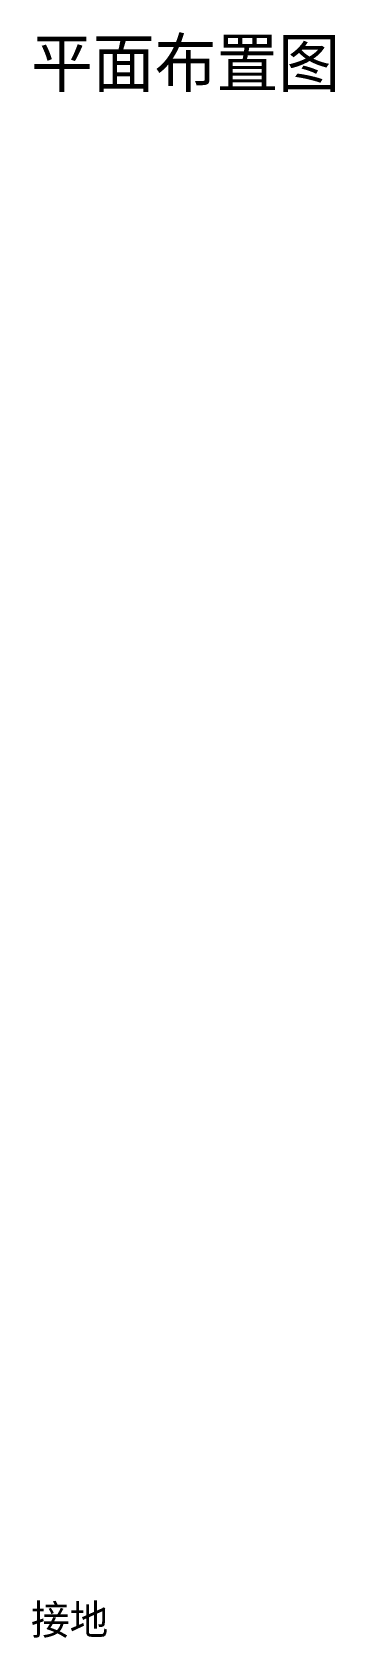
# Paper-space layout 'A1' of a CAD drawing. Header units: metres. Extents: x 20 to 71, y 19 to 289.
import ezdxf

# ---------------------------------------------------------------- set-up
doc = ezdxf.new("R2010")
doc.units = ezdxf.units.M
doc.layers.add('E-POWR', color=3, linetype='Continuous')
doc.layers.add('TITLE', color=7, linetype='Continuous')

psp = doc.layouts.new('A1')

# ---------------------------------------------------------------- texts
at = {"layer": 'E-POWR'}
psp.add_text('接地', height=5, dxfattribs=at).set_placement((20, 20))
at = {"layer": 'TITLE'}
psp.add_text('平面布置图', height=8, dxfattribs=at).set_placement((20, 280))

doc.saveas('drawing.dxf')
